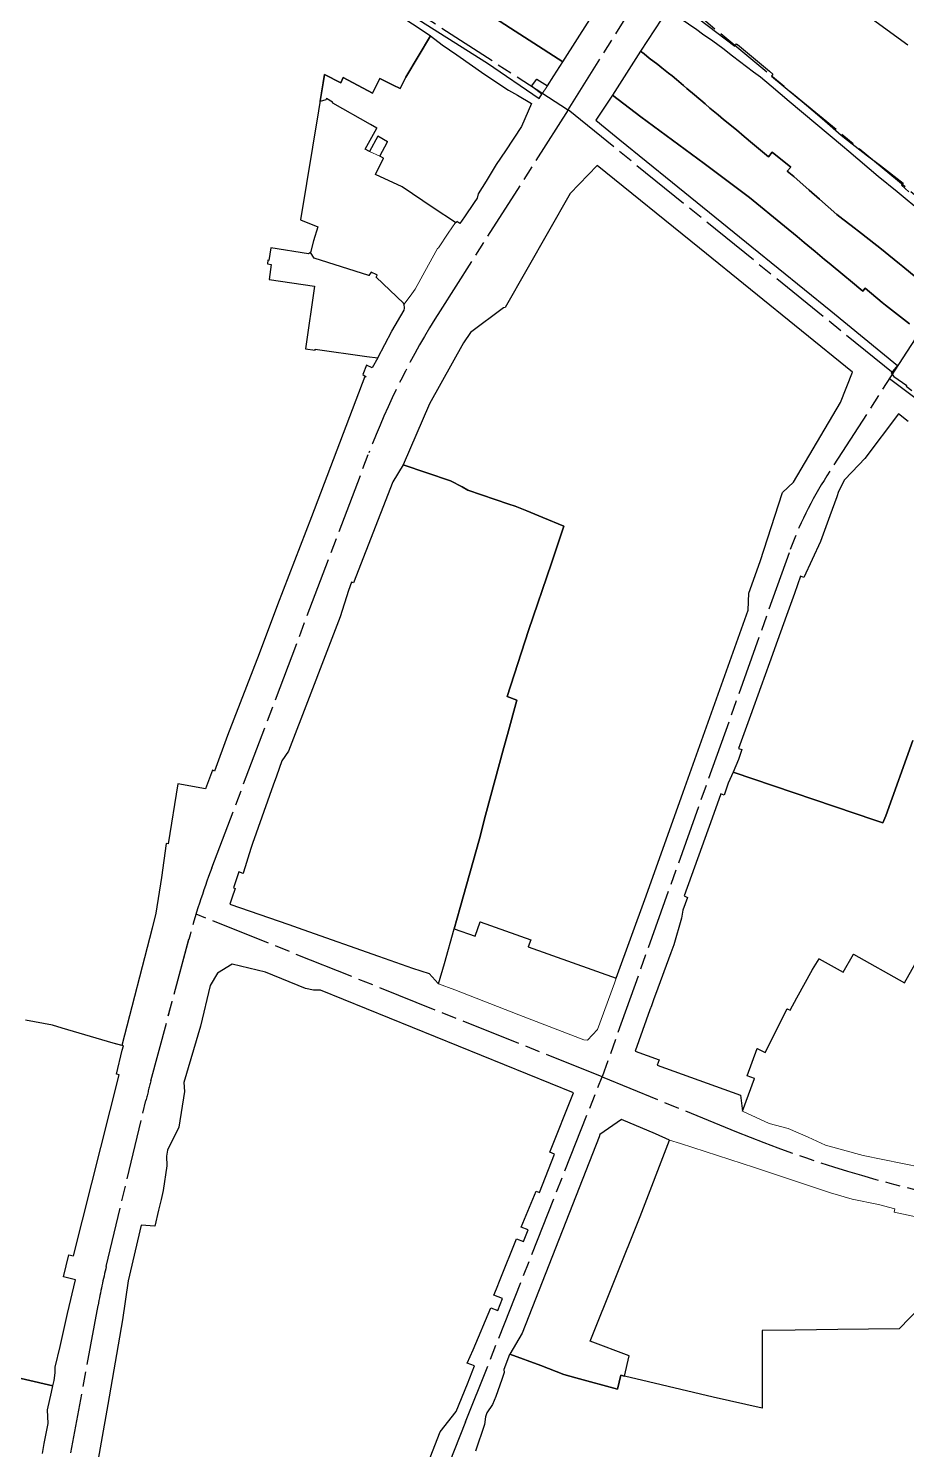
# Model space of a CAD drawing. Header units: millimetres. Extents: x 125232 to 134072, y 142885 to 152835.
# Drawn here: x 128295 to 128647, y 144537 to 145106 of the extents above; entities that cross this region are included whole.
import ezdxf

# ---------------------------------------------------------------- set-up
doc = ezdxf.new("R2010")
doc.units = ezdxf.units.MM
doc.linetypes.add('ACAD_ISO08W100', pattern=[36, 24, -3, 6, -3])
for name, color, linetype in [('commerce and residence', 32, 'Continuous'), ('green & plaza', 80, 'Continuous'), ('hospital', 231, 'Continuous'), ('industry', 35, 'Continuous'), ('reserve', 253, 'Continuous'), ('residence', 2, 'Continuous'), ('residence-bad', 41, 'Continuous'), ('water', 4, 'Continuous'), ('老城北中心线', 7, 'ACAD_ISO08W100')]:
    doc.layers.add(name, color=color, linetype=linetype)
for name, color, linetype, lineweight in [('government', 221, 'Continuous', 0), ('municipal utilities', 151, 'Continuous', 0), ('school', 31, 'Continuous', 0)]:
    doc.layers.add(name, color=color, linetype=linetype, lineweight=lineweight)

msp = doc.modelspace()

# ---------------------------------------------------------------- linework, layer by layer
at = {"layer": 'commerce and residence'}
for points in [[(128563.92, 145110.32), (128578.32, 145099.38), (128579.03, 145100.32), (128579.45, 145100.02), (128592.23, 145089.29), (128593.63, 145088.13), (128592.99, 145087.36), (128603.2, 145078.94), (128605.38, 145077.14), (128611.48, 145071.9), (128614.38, 145069.42), (128621, 145063.68), (128623.5, 145061.73), (128631.55, 145055.42), (128636.72, 145051.48), (128645.77, 145044.42), (128645.19, 145043.7), (128648.12, 145040.99)], [(128647.66, 145099.74), (128633.49, 145109.98)]]:
    msp.add_lwpolyline(points, dxfattribs=at)
msp.add_lwpolyline([(128540.39, 144630.71), (128552.13, 144661.24), (128546.54, 144663.79), (128532.94, 144669.51), (128524.32, 144663.52), (128523.96, 144662.59), (128493.16, 144583.97), (128488.15, 144575.52), (128500.57, 144571.05), (128509.91, 144567.48), (128514.7, 144566.11), (128531.34, 144561.49), (128532.74, 144567.1), (128534.2, 144566.74), (128535.96, 144574.96), (128520.35, 144580.8)], close=True, dxfattribs=at)
at = {"layer": 'government'}
msp.add_lwpolyline([(128463.44, 145024.39), (128466.48, 145028.77), (128457.44, 145034.65), (128445.1, 145042.99), (128434.41, 145047.99), (128437.58, 145054.53), (128436.08, 145055.24), (128432.04, 145057.15), (128430.23, 145058.01), (128434.89, 145066.43), (128432.44, 145067.96), (128417.24, 145076.52), (128417.22, 145076.95), (128414.72, 145078.32), (128414.48, 145077.88), (128412.21, 145077.22), (128404.37, 145029.77), (128411.25, 145026.94), (128409.53, 145021.37), (128408.36, 145016.68), (128409.88, 145014.44), (128431.71, 145007.52), (128432.62, 145008.89), (128434.87, 145007.72), (128435.11, 145007.58), (128434.66, 145006.87), (128445.63, 144996.41), (128445.93, 144996.06), (128448.91, 145000.11), (128450.25, 145001.98), (128455.56, 145011.78), (128459.25, 145018.28), (128459.68, 145018.58)], close=True, dxfattribs=at)
at = {"layer": 'green & plaza'}
msp.add_lwpolyline([(128648.38, 144988.11), (128638.76, 144995.55), (128637.33, 144996.74), (128630.56, 145002.38), (128629.64, 145001.2), (128624.66, 145005.32), (128622.44, 145007.17), (128616.14, 145012.38), (128614.29, 145013.93), (128610.48, 145017.11), (128606.15, 145020.73), (128603.27, 145023.13), (128598.29, 145027.28), (128584.27, 145038.76), (128566.09, 145052.31), (128540.74, 145070.99), (128529.39, 145079.65), (128522.65, 145069.65), (128526.34, 145066.66), (128532.31, 145061.83), (128553.44, 145044.72), (128585.14, 145019.03), (128616.76, 144993.31), (128643.54, 144971.4), (128640.99, 144968.32), (128642.1, 144967.04), (128647.26, 144963.44), (128647.03, 144963.11), (128649.22, 144961.5)], dxfattribs=at)
at = {"layer": 'hospital'}
msp.add_lwpolyline([(128445.85, 144993.66), (128446.01, 144994.43), (128445.93, 144996.06), (128445.63, 144996.41), (128434.66, 145006.87), (128435.11, 145007.58), (128434.87, 145007.72), (128432.62, 145008.89), (128431.71, 145007.52), (128409.88, 145014.44), (128408.36, 145016.68), (128407.56, 145016.2), (128392.41, 145018.6), (128391.61, 145013.52), (128391.31, 145013.57), (128391.07, 145012.1), (128392.54, 145011.9), (128391.74, 145005.93), (128410.01, 145003.25), (128406.31, 144978.1), (128410.19, 144977.54), (128410.26, 144978.03), (128430.87, 144975.09), (128435.28, 144974.58), (128441, 144985.16)], close=True, dxfattribs=at)
at = {"layer": 'industry'}
msp.add_lwpolyline([(128439.19, 145114.8), (128452.66, 145105.96), (128456.43, 145103.49), (128446.5, 145086.93), (128444.22, 145082.32), (128441.43, 145083.67), (128436.12, 145086.37), (128433.23, 145080.47), (128421.48, 145086.73), (128420.45, 145084.58), (128413.99, 145088.02), (128404.37, 145029.77), (128411.25, 145026.94), (128409.53, 145021.37), (128408.36, 145016.68), (128407.56, 145016.2), (128392.41, 145018.6), (128391.61, 145013.52), (128391.31, 145013.57), (128391.07, 145012.1), (128392.54, 145011.9), (128391.74, 145005.93), (128410.01, 145003.24), (128406.31, 144978.1), (128410.19, 144977.54), (128410.26, 144978.03), (128430.87, 144975.09), (128435.27, 144974.57), (128433.11, 144970.57), (128430.72, 144971.58), (128429.31, 144967.86), (128430.61, 144966.93), (128430.06, 144966.98), (128408.7, 144910.86), (128395.15, 144875.57), (128387.72, 144855.93), (128375.04, 144823.27), (128369.89, 144809.02), (128369.12, 144809.36), (128366.29, 144801.93), (128355.18, 144803.97), (128351.37, 144779.93), (128350.52, 144780.06), (128348.63, 144766.43), (128346.38, 144752.12), (128344.94, 144746.18), (128332.77, 144699.17), (128329.34, 144700.15), (128308.79, 144706.08), (128304.95, 144707.26), (128294.15, 144709.37)], dxfattribs=at)
at = {"layer": 'municipal utilities'}
for points in [[(128503.28, 145083.46), (128498.97, 145086.16), (128496.85, 145083.24), (128501.05, 145080.05)], [(128439.15, 145060.99), (128435.26, 145063.24), (128432.04, 145057.15), (128436.08, 145055.24)]]:
    msp.add_lwpolyline(points, close=True, dxfattribs=at)
at = {"layer": 'reserve'}
for points in [[(128446.71, 145113.01), (128479.25, 145092.46), (128500, 145078.43), (128501.05, 145080.05), (128496.85, 145083.24), (128498.97, 145086.16), (128503.28, 145083.46), (128505.87, 145087.47), (128509.44, 145093.07), (128480.62, 145111.56)], [(128653.67, 145032.51), (128643.33, 145040.98), (128635.75, 145047.15), (128623.97, 145057.1), (128621.44, 145059.22), (128600.11, 145077.2), (128592.85, 145083.34), (128588.65, 145086.89), (128585.8, 145088.96), (128577.47, 145095.3), (128573.49, 145098.32), (128569.52, 145101.34), (128565.41, 145104.19), (128563.12, 145105.8), (128553.06, 145112.71)], [(128548.93, 145110.15), (128540.61, 145097.27), (128542, 145096.19), (128544.07, 145094.57), (128547.45, 145091.93), (128549.09, 145090.65), (128551.84, 145088.5), (128553.21, 145087.43), (128554.99, 145085.96), (128557.82, 145083.55), (128559.18, 145082.38), (128562.19, 145079.82), (128566.45, 145076.19), (128568.39, 145074.54), (128571.66, 145071.76), (128573.82, 145069.92), (128579, 145065.76), (128582.12, 145063.15), (128585.48, 145060.34), (128591.82, 145055.04), (128593.35, 145056.85), (128600.78, 145050.87), (128599.37, 145049.3), (128601.94, 145047.12), (128608.18, 145041.62), (128612.27, 145038.01), (128619.23, 145031.88), (128621.67, 145030), (128624.93, 145027.49), (128629.05, 145024.31), (128637.12, 145017.97), (128640, 145015.63), (128644.3, 145012.12), (128645.63, 145011.03), (128655.55, 145002.94)]]:
    msp.add_lwpolyline(points, dxfattribs=at)
at = {"layer": 'residence'}
for points in [[(128583.7, 144873.47), (128583.93, 144880.23), (128588.51, 144892.98), (128597.39, 144920.59), (128601.9, 144924.68), (128620.66, 144956.65), (128625.52, 144968.84), (128584.58, 145001.94), (128564.23, 145018.39), (128523.22, 145051.5), (128512.39, 145040.3), (128486.38, 144994.73), (128485.68, 144994.57), (128472.51, 144984.67), (128469.63, 144980.5), (128456.04, 144956.07), (128445.42, 144931.69), (128464.38, 144925.32), (128469.12, 144922.82), (128471.45, 144921.56), (128487.86, 144915.94), (128490.33, 144915.09), (128494.97, 144913.21), (128501.41, 144910.57), (128509.9, 144907.14), (128504.95, 144892.35), (128495.66, 144865.35), (128487.08, 144838.9), (128490.96, 144837.48), (128487.24, 144823.76), (128485.83, 144818.54), (128478.49, 144791.35), (128476.01, 144781.97), (128468.28, 144754.46), (128465.9, 144745.87), (128474.32, 144742.89), (128476.38, 144748.65), (128496.57, 144741.43), (128495.57, 144738.64), (128530.86, 144726.08), (128542.78, 144759.03), (128557.66, 144800.63)], [(128495.66, 144865.35), (128504.95, 144892.35), (128509.9, 144907.14), (128501.41, 144910.57), (128494.97, 144913.21), (128490.33, 144915.09), (128487.86, 144915.94), (128471.45, 144921.56), (128469.12, 144922.82), (128464.38, 144925.32), (128445.42, 144931.69), (128441.28, 144924.87), (128425.6, 144884.39), (128424.81, 144884.68), (128423.53, 144881.4), (128420.26, 144870.77), (128414.21, 144855.16), (128407.76, 144838.55), (128399.49, 144817.01), (128396.87, 144813.12), (128394.7, 144806.98), (128393.44, 144803.34), (128385.11, 144780.03), (128384.5, 144778.08), (128381.54, 144768.6), (128381.36, 144768.08), (128379.61, 144768.69), (128377.48, 144762.27), (128378.19, 144762.02), (128376.86, 144758.22), (128376, 144755.73), (128399.65, 144747.56), (128405.27, 144745.55), (128435.6, 144734.93), (128449.18, 144730.17), (128455.93, 144728.02), (128459.45, 144723.94), (128459.68, 144723.86), (128462, 144732.05), (128465.9, 144745.87), (128468.28, 144754.46), (128476.01, 144781.97), (128478.49, 144791.35), (128485.83, 144818.54), (128487.24, 144823.76), (128490.96, 144837.48), (128487.08, 144838.9)]]:
    msp.add_lwpolyline(points, close=True, dxfattribs=at)
for points in [[(128647.84, 144949.06), (128643.87, 144952.07), (128630.43, 144934.19), (128628, 144931.67), (128622.27, 144925.71), (128619.91, 144920.95), (128619.18, 144918.92), (128616.39, 144911.22), (128612.72, 144901.04), (128605.96, 144886.61), (128604.71, 144887.06), (128602.22, 144880.17), (128599.06, 144871.33), (128595.48, 144861.32), (128592.29, 144852.43), (128588.83, 144842.82), (128584.67, 144831.28), (128579.87, 144818.11), (128581.14, 144817.71), (128579.76, 144813.66), (128577.75, 144808.67), (128634.43, 144789.35), (128637.71, 144788.26), (128638.86, 144791.13), (128649.72, 144821.26)], [(128649.72, 144821.26), (128638.86, 144791.13), (128637.71, 144788.26), (128634.43, 144789.35), (128577.75, 144808.67), (128575.74, 144804.24), (128574.07, 144799.45), (128572.71, 144799.91), (128569.21, 144790.2), (128558, 144759.11), (128559.35, 144758.43), (128557.54, 144753.35), (128556.98, 144750.17), (128553.91, 144739.5), (128552.7, 144736.25), (128546.63, 144719.63), (128545.95, 144717.83), (128544.97, 144715.11), (128544.36, 144713.47), (128538.38, 144696.85), (128548, 144693.42), (128547.18, 144691.24), (128580.57, 144679.25), (128581.43, 144672.89), (128586.28, 144685.9), (128583.34, 144686.96), (128587.27, 144697.93), (128590.45, 144696.41), (128599.35, 144713.91), (128600.58, 144713.26), (128603.21, 144718.27), (128609.42, 144729.54), (128612.13, 144733.89), (128621.78, 144728.53), (128625.95, 144735.76), (128646.35, 144724.3), (128662.23, 144752.51)], [(128438.63, 144488.92), (128460.33, 144544.52), (128466.65, 144552.56), (128471.28, 144563.62), (128474.05, 144570.89), (128471.17, 144571.98), (128473.53, 144577.36), (128480.56, 144594.17), (128483.45, 144593.04), (128485.31, 144597.81), (128481.85, 144599.16), (128482.83, 144601.69), (128484.36, 144605.51), (128490.94, 144621.78), (128493.74, 144620.7), (128495.51, 144625.31), (128492.72, 144626.39), (128498.76, 144640.81), (128500.08, 144640.25), (128506.17, 144655.71), (128504.26, 144656.47), (128513.77, 144680.25), (128412.35, 144721.3), (128409.55, 144721.29), (128406.29, 144722.05), (128390.27, 144728.52), (128376.92, 144731.72), (128371.14, 144728.17), (128368.2, 144723.24), (128364.34, 144706.88), (128357.66, 144684.35), (128357.92, 144680.76), (128355.56, 144666.52), (128351.12, 144657.3), (128350.68, 144654.82), (128350.81, 144650.93), (128349.35, 144641.06), (128348.54, 144637.49), (128347.46, 144633.18), (128345.99, 144626.84), (128340.57, 144627.2), (128335.3, 144604.93), (128333.07, 144589.33), (128327.15, 144555.44), (128322.25, 144527.47)], [(128281.29, 144568.33), (128305.12, 144562.87), (128305.6, 144564.97), (128306.11, 144568.04), (128306.04, 144570.37), (128308.01, 144578.67), (128311.03, 144591.82), (128314.22, 144605.35), (128309.42, 144606.58), (128311.53, 144615.35), (128313.42, 144614.9), (128331.64, 144687.45), (128330.57, 144687.72), (128332.92, 144697.35), (128333.38, 144698.99), (128329.34, 144700.15), (128308.79, 144706.08), (128304.95, 144707.26), (128294.15, 144709.37)], [(128652.59, 144594.38), (128644.16, 144585.7), (128619.56, 144585.41), (128602.58, 144585.21), (128589.37, 144585.1), (128589.37, 144578.21), (128589.28, 144565.79), (128589.34, 144553.93), (128569.74, 144558.37), (128543.74, 144564.5), (128534.2, 144566.74), (128532.74, 144567.1), (128531.34, 144561.49), (128514.7, 144566.11), (128509.91, 144567.48), (128500.57, 144571.05), (128488.15, 144575.52), (128488.09, 144575.43), (128485.81, 144569.46), (128485.97, 144568.22), (128485, 144565.48), (128482.62, 144558.66), (128481.29, 144555.39), (128479.05, 144552.08), (128478.41, 144550.46), (128478.07, 144547.41), (128474.4, 144536.66)], [(128300.91, 144535.77), (128301.65, 144539.79), (128303.18, 144547.82), (128302.97, 144553.27), (128304.55, 144560.38), (128305.12, 144562.87), (128281.29, 144568.33)]]:
    msp.add_lwpolyline(points, dxfattribs=at)
at = {"layer": 'residence-bad'}
msp.add_lwpolyline([(128466.48, 145028.77), (128457.44, 145034.65), (128445.1, 145042.99), (128434.41, 145047.99), (128437.58, 145054.53), (128436.08, 145055.24), (128439.15, 145060.99), (128435.26, 145063.24), (128432.04, 145057.15), (128430.23, 145058.01), (128434.89, 145066.43), (128432.44, 145067.96), (128417.24, 145076.52), (128417.22, 145076.95), (128414.72, 145078.32), (128414.48, 145077.88), (128412.21, 145077.22), (128413.99, 145088.03), (128420.45, 145084.58), (128421.48, 145086.73), (128433.23, 145080.47), (128436.13, 145086.37), (128441.43, 145083.67), (128444.22, 145082.32), (128446.5, 145086.93), (128456.43, 145103.49), (128461.12, 145099.81), (128463.98, 145097.88), (128466.98, 145095.82), (128478.19, 145088.02), (128487.7, 145081.69), (128491.28, 145079.67), (128496.85, 145076.3), (128492.92, 145067.21), (128486.51, 145057.35), (128482.7, 145051.95), (128478.74, 145045.27), (128475.58, 145040.13), (128475.09, 145038.41), (128473.9, 145036.68), (128470.03, 145030.93), (128468.17, 145028.25), (128466.97, 145029.05), (128466.69, 145028.64), (128466.49, 145028.78)], close=True, dxfattribs=at)
at = {"layer": 'school'}
for points in [[(128662.23, 144752.51), (128646.35, 144724.3), (128625.95, 144735.76), (128621.78, 144728.53), (128612.13, 144733.89), (128609.42, 144729.54), (128603.21, 144718.27), (128600.58, 144713.26), (128599.35, 144713.91), (128590.45, 144696.41), (128587.27, 144697.93), (128583.34, 144686.96), (128586.28, 144685.9), (128581.43, 144672.89), (128592.16, 144667.99), (128599.76, 144665.88), (128607.73, 144662.51), (128614.73, 144659.32), (128629.75, 144655.05), (128677.1, 144645.56)], [(128665.9, 144627.3), (128644.01, 144632.02), (128642.15, 144632.39), (128642.44, 144633.78), (128635.85, 144635.47), (128625.36, 144637.6), (128616.71, 144640.15), (128586.3, 144650.3), (128556.59, 144659.87), (128552.12, 144661.23), (128540.39, 144630.71), (128520.35, 144580.8), (128535.96, 144574.96), (128534.2, 144566.74), (128543.74, 144564.5), (128569.74, 144558.37), (128589.34, 144553.93), (128589.28, 144565.79), (128589.37, 144578.21), (128589.37, 144585.1), (128602.58, 144585.21), (128619.56, 144585.41), (128644.16, 144585.7), (128652.59, 144594.38)]]:
    msp.add_lwpolyline(points, dxfattribs=at)
msp.add_lwpolyline([(128530.86, 144726.08), (128495.57, 144738.64), (128496.57, 144741.43), (128476.38, 144748.65), (128474.32, 144742.89), (128465.9, 144745.87), (128462, 144732.05), (128459.68, 144723.86), (128466.11, 144721.4), (128491.87, 144711.46), (128517.88, 144701.43), (128519.39, 144701.27), (128523.33, 144705.59), (128530.16, 144724.15)], close=True, dxfattribs=at)
at = {"layer": 'water'}
for points in [[(128480.62, 145111.56), (128509.44, 145093.07), (128520.29, 145110.06)], [(128655.55, 145002.94), (128645.63, 145011.03), (128644.3, 145012.12), (128640, 145015.63), (128637.12, 145017.97), (128629.05, 145024.31), (128624.93, 145027.49), (128621.67, 145030), (128619.23, 145031.88), (128612.27, 145038.01), (128608.18, 145041.62), (128601.94, 145047.12), (128599.37, 145049.3), (128600.78, 145050.87), (128593.35, 145056.85), (128591.82, 145055.04), (128585.48, 145060.34), (128582.12, 145063.15), (128579, 145065.76), (128573.82, 145069.92), (128571.66, 145071.76), (128568.39, 145074.54), (128566.45, 145076.19), (128562.19, 145079.82), (128559.18, 145082.38), (128557.82, 145083.55), (128554.99, 145085.96), (128553.21, 145087.43), (128551.84, 145088.5), (128549.09, 145090.65), (128547.45, 145091.93), (128544.07, 145094.57), (128542, 145096.19), (128540.61, 145097.27), (128529.39, 145079.65), (128529.39, 145079.65), (128540.74, 145070.99), (128566.09, 145052.31), (128584.27, 145038.76), (128598.29, 145027.28), (128603.27, 145023.13), (128606.15, 145020.73), (128610.48, 145017.11), (128614.29, 145013.93), (128616.14, 145012.38), (128622.44, 145007.17), (128624.66, 145005.32), (128629.64, 145001.2), (128630.56, 145002.38), (128637.33, 144996.74), (128638.76, 144995.55), (128648.38, 144988.11)]]:
    msp.add_lwpolyline(points, dxfattribs=at)
at = {"layer": '老城北中心线', "linetype": 'ACAD_ISO08W100', "lineweight": 25}
for p, q in [((128511.55, 145073.78), (128573.26, 145172.58)), ((128400.51, 145145.71), (128511.55, 145073.78)), ((128544.99, 145127.32, 12.47), (128674.79, 145019.69, -3.29)), ((128511.55, 145073.78), (128460.26, 144993.31)), ((128641.75, 144968.4), (128511.57, 145073.8)), ((128709.06, 145072.88), (128615.26, 144927.29)), ((128640.39, 144966.29), (128701.21, 144920.32)), ((128368.82, 144770.29), (128431.75, 144936.47)), ((128600.09, 144896.46), (128525.2, 144686.6)), ((128525.2, 144686.6), (128362.48, 144751.75)), ((128344.4, 144684.97), (128359.59, 144741.67)), ((128470.5, 144548.5), (128525.2, 144686.6)), ((128525.2, 144686.6), (128579.03, 144664.61)), ((128326.54, 144610.73), (128342.41, 144677.1)), ((128305.88, 144500.6), (128323.25, 144595.16)), ((128470.5, 144548.5), (128453.9, 144506.69))]:
    msp.add_line(p, q, dxfattribs=at)
msp.add_lwpolyline([(128344.4, 144684.98), (128359.6, 144741.69)], dxfattribs=at)
msp.add_lwpolyline([(128344.4, 144684.98), (128359.6, 144741.69)], dxfattribs=at)
for centre, radius, start, end in [((128721.66, 144826.67), 310, 147.4827, 159.2562), ((128741.36, 144846.05), 150, 147.2102, 160.3614), ((128649.37, 144664.04), 300, 159.2562, 165.0028), ((128634.18, 144607.34), 300, 165.0028, 166.5539), ((128768.15, 145127.46), 500, 247.7752, 258.5851), ((128618.31, 144540.97), 300, 166.5539, 169.5943)]:
    msp.add_arc(centre, radius, start, end, dxfattribs=at)

doc.saveas('drawing.dxf')
